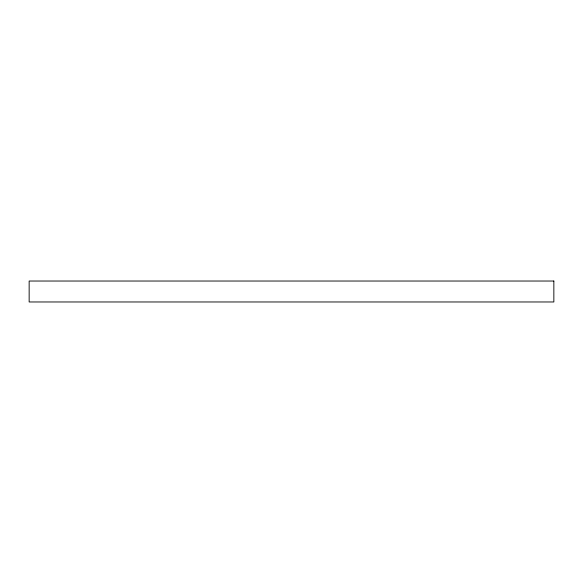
<?xml version="1.0" encoding="UTF-8"?>
<svg xmlns="http://www.w3.org/2000/svg" width="583" height="583" viewBox="0 0 583 583"><rect width="100%" height="100%" fill="white"/><g stroke="black" fill="none" stroke-linecap="round" stroke-linejoin="round"><path stroke-width="0.87" d="M553.85 281.028L29.15 281.028L29.15 301.972L553.85 301.972L553.85 281.028"/></g></svg>
